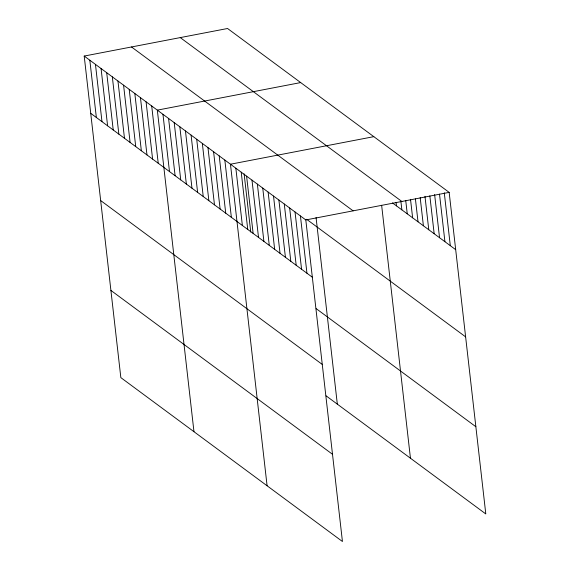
<?xml version="1.0" encoding="UTF-8"?>
<svg xmlns="http://www.w3.org/2000/svg" width="570" height="570" viewBox="0 0 570 570"><rect width="100%" height="100%" fill="white"/><g stroke="black" fill="none" stroke-linecap="round" stroke-linejoin="round"><path stroke-width="0.85" d="M84.203 56.06L305.805 219.935L342.442 541.5L120.84 377.625L84.203 56.06L227.558 28.5L449.16 192.375L485.797 513.941L326.076 395.822M300.689 82.579L157.327 110.138L193.971 431.704M373.813 136.657L230.458 164.217L267.095 485.782M305.805 219.935L449.16 192.375M180.248 37.591L401.857 201.474M392.452 202.892L455.686 249.66M131.506 46.968L353.115 210.843M306.603 219.272L465.626 336.87M90.73 113.337L312.332 277.212M316.136 308.605L475.865 426.723M100.662 200.555L322.271 364.43M110.901 290.408L332.502 454.283M444.279 192.803L450.307 245.677M439.506 194.114L444.921 241.694M434.625 194.541L439.541 237.719M429.844 195.845L434.162 233.736M424.964 196.272L428.775 229.76M420.183 197.576L423.396 225.777M415.402 198.887L418.017 221.794M410.521 199.315L412.63 217.818M405.747 200.619L407.251 213.835M400.966 201.93L401.871 209.86M396.086 202.35L396.485 205.877M381.636 205.278L410.45 458.223M316.058 217.476L337.326 404.144M300.426 215.959L306.952 273.237M295.039 211.976L301.566 269.254M289.66 208L296.186 265.278M284.28 204.017L290.807 261.295M278.894 200.042L285.42 257.319M273.514 196.059L280.041 253.337M268.135 192.076L274.662 249.354M262.749 188.1L269.275 245.378M257.369 184.117L263.896 241.395M251.99 180.141L258.516 237.419M246.603 176.159L253.13 233.436M244.117 173.85L250.75 232.04M241.224 172.176L247.751 229.454M235.845 168.2L242.371 225.478M224.837 160.056L231.363 217.334M219.208 155.902L225.734 213.18M213.586 151.741L220.113 209.019M207.957 147.58L214.484 204.858M202.336 143.419L208.862 200.697M196.707 139.258L203.234 196.536M191.085 135.097L197.612 192.375M185.457 130.936L191.983 188.214M179.835 126.782L186.354 184.06M174.206 122.621L180.733 179.899M168.585 118.46L175.104 175.738M162.956 114.299L169.482 171.577M151.706 105.977L158.232 163.255M146.077 101.816L152.603 159.094M140.455 97.662L146.982 154.94M134.826 93.501L141.353 150.779M129.205 89.34L135.731 146.618M123.576 85.179L130.102 142.457M117.954 81.018L124.481 138.296M112.326 76.857L118.852 134.135M106.704 72.696L113.23 129.974M101.075 68.543L107.602 125.82M95.454 64.382L101.98 121.659M89.825 60.221L96.351 117.498"/></g></svg>
